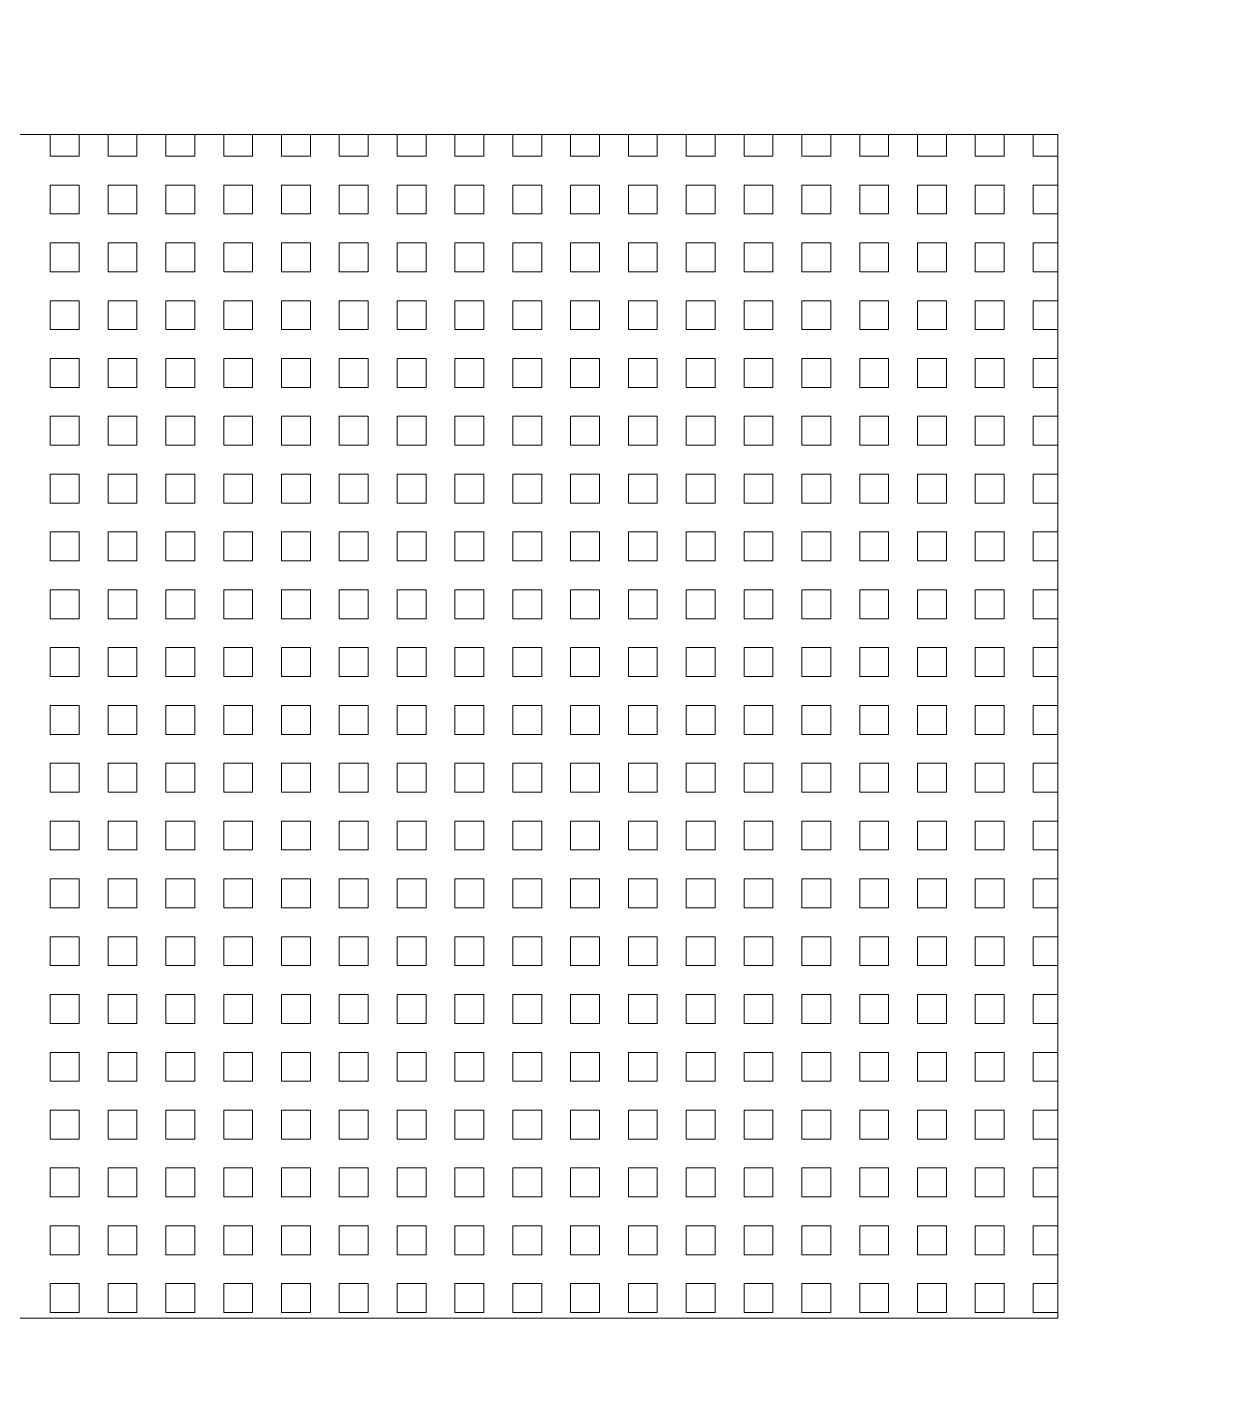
# Model space of a CAD drawing. Header units: millimetres. Extents: x 8 to 69.8, y -142.7 to -115.9.
# Drawn here: x 65.798 to 66.319, y -127.203 to -126.608 of the extents above; entities that cross this region are included whole.
import ezdxf

# ---------------------------------------------------------------- set-up
doc = ezdxf.new("R2010")
doc.units = ezdxf.units.MM
doc.layers.add('PDF3_0', color=7, linetype='Continuous', true_color=0x8e8e8e)
doc.layers.add('PDF3_04-DETALHE', color=7, linetype='Continuous', true_color=0xc6c6c6)

msp = doc.modelspace()

# ---------------------------------------------------------------- linework, layer by layer
at = {"layer": 'PDF3_0', "color": 7, "lineweight": 0}
for points in [[(68.95576, -127.18679), (68.96084, -127.18425, 0.281491), (66.94026, -125.94854, 0.281232), (64.92031, -127.18425), (64.92539, -127.18679, -0.281529), (66.94026, -125.95489, -0.281207)], [(65.56357, -126.65466), (66.25065, -126.65466), (66.25065, -127.17473), (65.13685, -127.17473, -0.080521)]]:
    msp.add_lwpolyline(points, format="xyb", close=True, dxfattribs=at)
for points in [[(68.9056, -127.13599, 0.273254), (66.94026, -125.97457, 0.272971), (64.97492, -127.13599), (65.04541, -127.17473, -0.273469), (66.94026, -126.05458, -0.273204), (68.83575, -127.17473), (68.82622, -127.15758), (68.89607, -127.11885), (68.9056, -127.13599), (68.92084, -127.17473), (68.92084, -127.75449)], [(68.89544, -127.13345, 0.272629), (66.94026, -125.98219, 0.272345), (64.98508, -127.13345), (65.04223, -127.16457, -0.272295), (66.94026, -126.04696), (66.94026, -125.98219), (66.94026, -126.04696, -0.272145), (68.83892, -127.16457)], [(64.96032, -127.25029), (64.96032, -127.17473), (65.06827, -127.17473, -0.271847), (66.94026, -126.0749, -0.272057), (68.81289, -127.17473), (68.92084, -127.17473)]]:
    msp.add_lwpolyline(points, format="xyb", dxfattribs=at)
at = {"layer": 'PDF3_04-DETALHE', "lineweight": 0}
for points in [[(65.80805, -126.65466), (65.80805, -126.66419), (65.82075, -126.66419), (65.82075, -126.65466)], [(65.83345, -126.65466), (65.83345, -126.66419), (65.84615, -126.66419), (65.84615, -126.65466)], [(65.85885, -126.65466), (65.85885, -126.66419), (65.87155, -126.66419), (65.87155, -126.65466)], [(65.88425, -126.65466), (65.88425, -126.66419), (65.89695, -126.66419), (65.89695, -126.65466)], [(65.90965, -126.65466), (65.90965, -126.66419), (65.92235, -126.66419), (65.92235, -126.65466)], [(65.93505, -126.65466), (65.93505, -126.66419), (65.94775, -126.66419), (65.94775, -126.65466)], [(65.96045, -126.65466), (65.96045, -126.66419), (65.97315, -126.66419), (65.97315, -126.65466)], [(65.98585, -126.65466), (65.98585, -126.66419), (65.99855, -126.66419), (65.99855, -126.65466)], [(66.01125, -126.65466), (66.01125, -126.66419), (66.02395, -126.66419), (66.02395, -126.65466)], [(66.03665, -126.65466), (66.03665, -126.66419), (66.04935, -126.66419), (66.04935, -126.65466)], [(66.06205, -126.65466), (66.06205, -126.66419), (66.07475, -126.66419), (66.07475, -126.65466)], [(66.08745, -126.65466), (66.08745, -126.66419), (66.10015, -126.66419), (66.10015, -126.65466)], [(66.11285, -126.65466), (66.11285, -126.66419), (66.12555, -126.66419), (66.12555, -126.65466)], [(66.13825, -126.65466), (66.13825, -126.66419), (66.15095, -126.66419), (66.15095, -126.65466)], [(66.16365, -126.65466), (66.16365, -126.66419), (66.17635, -126.66419), (66.17635, -126.65466)], [(66.18905, -126.65466), (66.18905, -126.66419), (66.20175, -126.66419), (66.20175, -126.65466)], [(66.21445, -126.65466), (66.21445, -126.66419), (66.22715, -126.66419), (66.22715, -126.65466)], [(66.23985, -126.65466), (66.23985, -126.66419), (66.25065, -126.66419)], [(66.25065, -126.68959), (66.23985, -126.68959), (66.23985, -126.67689), (66.25065, -126.67689)], [(66.25065, -126.71499), (66.23985, -126.71499), (66.23985, -126.70229), (66.25065, -126.70229)], [(66.25065, -126.74039), (66.23985, -126.74039), (66.23985, -126.72769), (66.25065, -126.72769)], [(66.25065, -126.76579), (66.23985, -126.76579), (66.23985, -126.75309), (66.25065, -126.75309)], [(66.25065, -126.79119), (66.23985, -126.79119), (66.23985, -126.77849), (66.25065, -126.77849)], [(66.25065, -126.81659), (66.23985, -126.81659), (66.23985, -126.80389), (66.25065, -126.80389)], [(66.25065, -126.84199), (66.23985, -126.84199), (66.23985, -126.82929), (66.25065, -126.82929)], [(66.25065, -126.86739), (66.23985, -126.86739), (66.23985, -126.85469), (66.25065, -126.85469)], [(66.25065, -126.89279), (66.23985, -126.89279), (66.23985, -126.88009), (66.25065, -126.88009)], [(66.25065, -126.91819), (66.23985, -126.91819), (66.23985, -126.90549), (66.25065, -126.90549)], [(66.25065, -126.94359), (66.23985, -126.94359), (66.23985, -126.93089), (66.25065, -126.93089)], [(66.25065, -126.96899), (66.23985, -126.96899), (66.23985, -126.95629), (66.25065, -126.95629)], [(66.25065, -126.99439), (66.23985, -126.99439), (66.23985, -126.98169), (66.25065, -126.98169)], [(66.25065, -127.01979), (66.23985, -127.01979), (66.23985, -127.00709), (66.25065, -127.00709)], [(66.25065, -127.04519), (66.23985, -127.04519), (66.23985, -127.03249), (66.25065, -127.03249)], [(66.25065, -127.07059), (66.23985, -127.07059), (66.23985, -127.05789), (66.25065, -127.05789)], [(66.25065, -127.09599), (66.23985, -127.09599), (66.23985, -127.08329), (66.25065, -127.08329)], [(66.25065, -127.12139), (66.23985, -127.12139), (66.23985, -127.10869), (66.25065, -127.10869)], [(66.25065, -127.14679), (66.23985, -127.14679), (66.23985, -127.13409), (66.25065, -127.13409)], [(66.25065, -127.17219), (66.23985, -127.17219), (66.23985, -127.15949), (66.25065, -127.15949)]]:
    msp.add_lwpolyline(points, dxfattribs=at)
for points in [[(65.82075, -126.67689), (65.82075, -126.68959), (65.80805, -126.68959), (65.80805, -126.67689)], [(65.84615, -126.67689), (65.84615, -126.68959), (65.83345, -126.68959), (65.83345, -126.67689)], [(65.87155, -126.67689), (65.87155, -126.68959), (65.85885, -126.68959), (65.85885, -126.67689)], [(65.89695, -126.67689), (65.89695, -126.68959), (65.88425, -126.68959), (65.88425, -126.67689)], [(65.92235, -126.67689), (65.92235, -126.68959), (65.90965, -126.68959), (65.90965, -126.67689)], [(65.94775, -126.67689), (65.94775, -126.68959), (65.93505, -126.68959), (65.93505, -126.67689)], [(65.97315, -126.67689), (65.97315, -126.68959), (65.96045, -126.68959), (65.96045, -126.67689)], [(65.99855, -126.67689), (65.99855, -126.68959), (65.98585, -126.68959), (65.98585, -126.67689)], [(66.02395, -126.67689), (66.02395, -126.68959), (66.01125, -126.68959), (66.01125, -126.67689)], [(66.04935, -126.67689), (66.04935, -126.68959), (66.03665, -126.68959), (66.03665, -126.67689)], [(66.07475, -126.67689), (66.07475, -126.68959), (66.06205, -126.68959), (66.06205, -126.67689)], [(66.10015, -126.67689), (66.10015, -126.68959), (66.08745, -126.68959), (66.08745, -126.67689)], [(66.12555, -126.67689), (66.12555, -126.68959), (66.11285, -126.68959), (66.11285, -126.67689)], [(66.15095, -126.67689), (66.15095, -126.68959), (66.13825, -126.68959), (66.13825, -126.67689)], [(66.17635, -126.67689), (66.17635, -126.68959), (66.16365, -126.68959), (66.16365, -126.67689)], [(66.20175, -126.67689), (66.20175, -126.68959), (66.18905, -126.68959), (66.18905, -126.67689)], [(66.22715, -126.67689), (66.22715, -126.68959), (66.21445, -126.68959), (66.21445, -126.67689)], [(65.82075, -126.70229), (65.82075, -126.71499), (65.80805, -126.71499), (65.80805, -126.70229)], [(65.84615, -126.70229), (65.84615, -126.71499), (65.83345, -126.71499), (65.83345, -126.70229)], [(65.87155, -126.70229), (65.87155, -126.71499), (65.85885, -126.71499), (65.85885, -126.70229)], [(65.89695, -126.70229), (65.89695, -126.71499), (65.88425, -126.71499), (65.88425, -126.70229)], [(65.92235, -126.70229), (65.92235, -126.71499), (65.90965, -126.71499), (65.90965, -126.70229)], [(65.94775, -126.70229), (65.94775, -126.71499), (65.93505, -126.71499), (65.93505, -126.70229)], [(65.97315, -126.70229), (65.97315, -126.71499), (65.96045, -126.71499), (65.96045, -126.70229)], [(65.99855, -126.70229), (65.99855, -126.71499), (65.98585, -126.71499), (65.98585, -126.70229)], [(66.02395, -126.70229), (66.02395, -126.71499), (66.01125, -126.71499), (66.01125, -126.70229)], [(66.04935, -126.70229), (66.04935, -126.71499), (66.03665, -126.71499), (66.03665, -126.70229)], [(66.07475, -126.70229), (66.07475, -126.71499), (66.06205, -126.71499), (66.06205, -126.70229)], [(66.10015, -126.70229), (66.10015, -126.71499), (66.08745, -126.71499), (66.08745, -126.70229)], [(66.12555, -126.70229), (66.12555, -126.71499), (66.11285, -126.71499), (66.11285, -126.70229)], [(66.15095, -126.70229), (66.15095, -126.71499), (66.13825, -126.71499), (66.13825, -126.70229)], [(66.17635, -126.70229), (66.17635, -126.71499), (66.16365, -126.71499), (66.16365, -126.70229)], [(66.20175, -126.70229), (66.20175, -126.71499), (66.18905, -126.71499), (66.18905, -126.70229)], [(66.22715, -126.70229), (66.22715, -126.71499), (66.21445, -126.71499), (66.21445, -126.70229)], [(65.82075, -126.72769), (65.82075, -126.74039), (65.80805, -126.74039), (65.80805, -126.72769)], [(65.84615, -126.72769), (65.84615, -126.74039), (65.83345, -126.74039), (65.83345, -126.72769)], [(65.87155, -126.72769), (65.87155, -126.74039), (65.85885, -126.74039), (65.85885, -126.72769)], [(65.89695, -126.72769), (65.89695, -126.74039), (65.88425, -126.74039), (65.88425, -126.72769)], [(65.92235, -126.72769), (65.92235, -126.74039), (65.90965, -126.74039), (65.90965, -126.72769)], [(65.94775, -126.72769), (65.94775, -126.74039), (65.93505, -126.74039), (65.93505, -126.72769)], [(65.97315, -126.72769), (65.97315, -126.74039), (65.96045, -126.74039), (65.96045, -126.72769)], [(65.99855, -126.72769), (65.99855, -126.74039), (65.98585, -126.74039), (65.98585, -126.72769)], [(66.02395, -126.72769), (66.02395, -126.74039), (66.01125, -126.74039), (66.01125, -126.72769)], [(66.04935, -126.72769), (66.04935, -126.74039), (66.03665, -126.74039), (66.03665, -126.72769)], [(66.07475, -126.72769), (66.07475, -126.74039), (66.06205, -126.74039), (66.06205, -126.72769)], [(66.10015, -126.72769), (66.10015, -126.74039), (66.08745, -126.74039), (66.08745, -126.72769)], [(66.12555, -126.72769), (66.12555, -126.74039), (66.11285, -126.74039), (66.11285, -126.72769)], [(66.15095, -126.72769), (66.15095, -126.74039), (66.13825, -126.74039), (66.13825, -126.72769)], [(66.17635, -126.72769), (66.17635, -126.74039), (66.16365, -126.74039), (66.16365, -126.72769)], [(66.20175, -126.72769), (66.20175, -126.74039), (66.18905, -126.74039), (66.18905, -126.72769)], [(66.22715, -126.72769), (66.22715, -126.74039), (66.21445, -126.74039), (66.21445, -126.72769)], [(65.82075, -126.75309), (65.82075, -126.76579), (65.80805, -126.76579), (65.80805, -126.75309)], [(65.84615, -126.75309), (65.84615, -126.76579), (65.83345, -126.76579), (65.83345, -126.75309)], [(65.87155, -126.75309), (65.87155, -126.76579), (65.85885, -126.76579), (65.85885, -126.75309)], [(65.89695, -126.75309), (65.89695, -126.76579), (65.88425, -126.76579), (65.88425, -126.75309)], [(65.92235, -126.75309), (65.92235, -126.76579), (65.90965, -126.76579), (65.90965, -126.75309)], [(65.94775, -126.75309), (65.94775, -126.76579), (65.93505, -126.76579), (65.93505, -126.75309)], [(65.97315, -126.75309), (65.97315, -126.76579), (65.96045, -126.76579), (65.96045, -126.75309)], [(65.99855, -126.75309), (65.99855, -126.76579), (65.98585, -126.76579), (65.98585, -126.75309)], [(66.02395, -126.75309), (66.02395, -126.76579), (66.01125, -126.76579), (66.01125, -126.75309)], [(66.04935, -126.75309), (66.04935, -126.76579), (66.03665, -126.76579), (66.03665, -126.75309)], [(66.07475, -126.75309), (66.07475, -126.76579), (66.06205, -126.76579), (66.06205, -126.75309)], [(66.10015, -126.75309), (66.10015, -126.76579), (66.08745, -126.76579), (66.08745, -126.75309)], [(66.12555, -126.75309), (66.12555, -126.76579), (66.11285, -126.76579), (66.11285, -126.75309)], [(66.15095, -126.75309), (66.15095, -126.76579), (66.13825, -126.76579), (66.13825, -126.75309)], [(66.17635, -126.75309), (66.17635, -126.76579), (66.16365, -126.76579), (66.16365, -126.75309)], [(66.20175, -126.75309), (66.20175, -126.76579), (66.18905, -126.76579), (66.18905, -126.75309)], [(66.22715, -126.75309), (66.22715, -126.76579), (66.21445, -126.76579), (66.21445, -126.75309)], [(65.82075, -126.77849), (65.82075, -126.79119), (65.80805, -126.79119), (65.80805, -126.77849)], [(65.84615, -126.77849), (65.84615, -126.79119), (65.83345, -126.79119), (65.83345, -126.77849)], [(65.87155, -126.77849), (65.87155, -126.79119), (65.85885, -126.79119), (65.85885, -126.77849)], [(65.89695, -126.77849), (65.89695, -126.79119), (65.88425, -126.79119), (65.88425, -126.77849)], [(65.92235, -126.77849), (65.92235, -126.79119), (65.90965, -126.79119), (65.90965, -126.77849)], [(65.94775, -126.77849), (65.94775, -126.79119), (65.93505, -126.79119), (65.93505, -126.77849)], [(65.97315, -126.77849), (65.97315, -126.79119), (65.96045, -126.79119), (65.96045, -126.77849)], [(65.99855, -126.77849), (65.99855, -126.79119), (65.98585, -126.79119), (65.98585, -126.77849)], [(66.02395, -126.77849), (66.02395, -126.79119), (66.01125, -126.79119), (66.01125, -126.77849)], [(66.04935, -126.77849), (66.04935, -126.79119), (66.03665, -126.79119), (66.03665, -126.77849)], [(66.07475, -126.77849), (66.07475, -126.79119), (66.06205, -126.79119), (66.06205, -126.77849)], [(66.10015, -126.77849), (66.10015, -126.79119), (66.08745, -126.79119), (66.08745, -126.77849)], [(66.12555, -126.77849), (66.12555, -126.79119), (66.11285, -126.79119), (66.11285, -126.77849)], [(66.15095, -126.77849), (66.15095, -126.79119), (66.13825, -126.79119), (66.13825, -126.77849)], [(66.17635, -126.77849), (66.17635, -126.79119), (66.16365, -126.79119), (66.16365, -126.77849)], [(66.20175, -126.77849), (66.20175, -126.79119), (66.18905, -126.79119), (66.18905, -126.77849)], [(66.22715, -126.77849), (66.22715, -126.79119), (66.21445, -126.79119), (66.21445, -126.77849)], [(65.82075, -126.80389), (65.82075, -126.81659), (65.80805, -126.81659), (65.80805, -126.80389)], [(65.84615, -126.80389), (65.84615, -126.81659), (65.83345, -126.81659), (65.83345, -126.80389)], [(65.87155, -126.80389), (65.87155, -126.81659), (65.85885, -126.81659), (65.85885, -126.80389)], [(65.89695, -126.80389), (65.89695, -126.81659), (65.88425, -126.81659), (65.88425, -126.80389)], [(65.92235, -126.80389), (65.92235, -126.81659), (65.90965, -126.81659), (65.90965, -126.80389)], [(65.94775, -126.80389), (65.94775, -126.81659), (65.93505, -126.81659), (65.93505, -126.80389)], [(65.97315, -126.80389), (65.97315, -126.81659), (65.96045, -126.81659), (65.96045, -126.80389)], [(65.99855, -126.80389), (65.99855, -126.81659), (65.98585, -126.81659), (65.98585, -126.80389)], [(66.02395, -126.80389), (66.02395, -126.81659), (66.01125, -126.81659), (66.01125, -126.80389)], [(66.04935, -126.80389), (66.04935, -126.81659), (66.03665, -126.81659), (66.03665, -126.80389)], [(66.07475, -126.80389), (66.07475, -126.81659), (66.06205, -126.81659), (66.06205, -126.80389)], [(66.10015, -126.80389), (66.10015, -126.81659), (66.08745, -126.81659), (66.08745, -126.80389)], [(66.12555, -126.80389), (66.12555, -126.81659), (66.11285, -126.81659), (66.11285, -126.80389)], [(66.15095, -126.80389), (66.15095, -126.81659), (66.13825, -126.81659), (66.13825, -126.80389)], [(66.17635, -126.80389), (66.17635, -126.81659), (66.16365, -126.81659), (66.16365, -126.80389)], [(66.20175, -126.80389), (66.20175, -126.81659), (66.18905, -126.81659), (66.18905, -126.80389)], [(66.22715, -126.80389), (66.22715, -126.81659), (66.21445, -126.81659), (66.21445, -126.80389)], [(65.82075, -126.82929), (65.82075, -126.84199), (65.80805, -126.84199), (65.80805, -126.82929)], [(65.84615, -126.82929), (65.84615, -126.84199), (65.83345, -126.84199), (65.83345, -126.82929)], [(65.87155, -126.82929), (65.87155, -126.84199), (65.85885, -126.84199), (65.85885, -126.82929)], [(65.89695, -126.82929), (65.89695, -126.84199), (65.88425, -126.84199), (65.88425, -126.82929)], [(65.92235, -126.82929), (65.92235, -126.84199), (65.90965, -126.84199), (65.90965, -126.82929)], [(65.94775, -126.82929), (65.94775, -126.84199), (65.93505, -126.84199), (65.93505, -126.82929)], [(65.97315, -126.82929), (65.97315, -126.84199), (65.96045, -126.84199), (65.96045, -126.82929)], [(65.99855, -126.82929), (65.99855, -126.84199), (65.98585, -126.84199), (65.98585, -126.82929)], [(66.02395, -126.82929), (66.02395, -126.84199), (66.01125, -126.84199), (66.01125, -126.82929)], [(66.04935, -126.82929), (66.04935, -126.84199), (66.03665, -126.84199), (66.03665, -126.82929)], [(66.07475, -126.82929), (66.07475, -126.84199), (66.06205, -126.84199), (66.06205, -126.82929)], [(66.10015, -126.82929), (66.10015, -126.84199), (66.08745, -126.84199), (66.08745, -126.82929)], [(66.12555, -126.82929), (66.12555, -126.84199), (66.11285, -126.84199), (66.11285, -126.82929)], [(66.15095, -126.82929), (66.15095, -126.84199), (66.13825, -126.84199), (66.13825, -126.82929)], [(66.17635, -126.82929), (66.17635, -126.84199), (66.16365, -126.84199), (66.16365, -126.82929)], [(66.20175, -126.82929), (66.20175, -126.84199), (66.18905, -126.84199), (66.18905, -126.82929)], [(66.22715, -126.82929), (66.22715, -126.84199), (66.21445, -126.84199), (66.21445, -126.82929)], [(65.82075, -126.85469), (65.82075, -126.86739), (65.80805, -126.86739), (65.80805, -126.85469)], [(65.84615, -126.85469), (65.84615, -126.86739), (65.83345, -126.86739), (65.83345, -126.85469)], [(65.87155, -126.85469), (65.87155, -126.86739), (65.85885, -126.86739), (65.85885, -126.85469)], [(65.89695, -126.85469), (65.89695, -126.86739), (65.88425, -126.86739), (65.88425, -126.85469)], [(65.92235, -126.85469), (65.92235, -126.86739), (65.90965, -126.86739), (65.90965, -126.85469)], [(65.94775, -126.85469), (65.94775, -126.86739), (65.93505, -126.86739), (65.93505, -126.85469)], [(65.97315, -126.85469), (65.97315, -126.86739), (65.96045, -126.86739), (65.96045, -126.85469)], [(65.99855, -126.85469), (65.99855, -126.86739), (65.98585, -126.86739), (65.98585, -126.85469)], [(66.02395, -126.85469), (66.02395, -126.86739), (66.01125, -126.86739), (66.01125, -126.85469)], [(66.04935, -126.85469), (66.04935, -126.86739), (66.03665, -126.86739), (66.03665, -126.85469)], [(66.07475, -126.85469), (66.07475, -126.86739), (66.06205, -126.86739), (66.06205, -126.85469)], [(66.10015, -126.85469), (66.10015, -126.86739), (66.08745, -126.86739), (66.08745, -126.85469)], [(66.12555, -126.85469), (66.12555, -126.86739), (66.11285, -126.86739), (66.11285, -126.85469)], [(66.15095, -126.85469), (66.15095, -126.86739), (66.13825, -126.86739), (66.13825, -126.85469)], [(66.17635, -126.85469), (66.17635, -126.86739), (66.16365, -126.86739), (66.16365, -126.85469)], [(66.20175, -126.85469), (66.20175, -126.86739), (66.18905, -126.86739), (66.18905, -126.85469)], [(66.22715, -126.85469), (66.22715, -126.86739), (66.21445, -126.86739), (66.21445, -126.85469)], [(65.82075, -126.88009), (65.82075, -126.89279), (65.80805, -126.89279), (65.80805, -126.88009)], [(65.84615, -126.88009), (65.84615, -126.89279), (65.83345, -126.89279), (65.83345, -126.88009)], [(65.87155, -126.88009), (65.87155, -126.89279), (65.85885, -126.89279), (65.85885, -126.88009)], [(65.89695, -126.88009), (65.89695, -126.89279), (65.88425, -126.89279), (65.88425, -126.88009)], [(65.92235, -126.88009), (65.92235, -126.89279), (65.90965, -126.89279), (65.90965, -126.88009)], [(65.94775, -126.88009), (65.94775, -126.89279), (65.93505, -126.89279), (65.93505, -126.88009)], [(65.97315, -126.88009), (65.97315, -126.89279), (65.96045, -126.89279), (65.96045, -126.88009)], [(65.99855, -126.88009), (65.99855, -126.89279), (65.98585, -126.89279), (65.98585, -126.88009)], [(66.02395, -126.88009), (66.02395, -126.89279), (66.01125, -126.89279), (66.01125, -126.88009)], [(66.04935, -126.88009), (66.04935, -126.89279), (66.03665, -126.89279), (66.03665, -126.88009)], [(66.07475, -126.88009), (66.07475, -126.89279), (66.06205, -126.89279), (66.06205, -126.88009)], [(66.10015, -126.88009), (66.10015, -126.89279), (66.08745, -126.89279), (66.08745, -126.88009)], [(66.12555, -126.88009), (66.12555, -126.89279), (66.11285, -126.89279), (66.11285, -126.88009)], [(66.15095, -126.88009), (66.15095, -126.89279), (66.13825, -126.89279), (66.13825, -126.88009)], [(66.17635, -126.88009), (66.17635, -126.89279), (66.16365, -126.89279), (66.16365, -126.88009)], [(66.20175, -126.88009), (66.20175, -126.89279), (66.18905, -126.89279), (66.18905, -126.88009)], [(66.22715, -126.88009), (66.22715, -126.89279), (66.21445, -126.89279), (66.21445, -126.88009)], [(65.82075, -126.90549), (65.82075, -126.91819), (65.80805, -126.91819), (65.80805, -126.90549)], [(65.84615, -126.90549), (65.84615, -126.91819), (65.83345, -126.91819), (65.83345, -126.90549)], [(65.87155, -126.90549), (65.87155, -126.91819), (65.85885, -126.91819), (65.85885, -126.90549)], [(65.89695, -126.90549), (65.89695, -126.91819), (65.88425, -126.91819), (65.88425, -126.90549)], [(65.92235, -126.90549), (65.92235, -126.91819), (65.90965, -126.91819), (65.90965, -126.90549)], [(65.94775, -126.90549), (65.94775, -126.91819), (65.93505, -126.91819), (65.93505, -126.90549)], [(65.97315, -126.90549), (65.97315, -126.91819), (65.96045, -126.91819), (65.96045, -126.90549)], [(65.99855, -126.90549), (65.99855, -126.91819), (65.98585, -126.91819), (65.98585, -126.90549)], [(66.02395, -126.90549), (66.02395, -126.91819), (66.01125, -126.91819), (66.01125, -126.90549)], [(66.04935, -126.90549), (66.04935, -126.91819), (66.03665, -126.91819), (66.03665, -126.90549)], [(66.07475, -126.90549), (66.07475, -126.91819), (66.06205, -126.91819), (66.06205, -126.90549)], [(66.10015, -126.90549), (66.10015, -126.91819), (66.08745, -126.91819), (66.08745, -126.90549)], [(66.12555, -126.90549), (66.12555, -126.91819), (66.11285, -126.91819), (66.11285, -126.90549)], [(66.15095, -126.90549), (66.15095, -126.91819), (66.13825, -126.91819), (66.13825, -126.90549)], [(66.17635, -126.90549), (66.17635, -126.91819), (66.16365, -126.91819), (66.16365, -126.90549)], [(66.20175, -126.90549), (66.20175, -126.91819), (66.18905, -126.91819), (66.18905, -126.90549)], [(66.22715, -126.90549), (66.22715, -126.91819), (66.21445, -126.91819), (66.21445, -126.90549)], [(65.82075, -126.93089), (65.82075, -126.94359), (65.80805, -126.94359), (65.80805, -126.93089)], [(65.84615, -126.93089), (65.84615, -126.94359), (65.83345, -126.94359), (65.83345, -126.93089)], [(65.87155, -126.93089), (65.87155, -126.94359), (65.85885, -126.94359), (65.85885, -126.93089)], [(65.89695, -126.93089), (65.89695, -126.94359), (65.88425, -126.94359), (65.88425, -126.93089)], [(65.92235, -126.93089), (65.92235, -126.94359), (65.90965, -126.94359), (65.90965, -126.93089)], [(65.94775, -126.93089), (65.94775, -126.94359), (65.93505, -126.94359), (65.93505, -126.93089)], [(65.97315, -126.93089), (65.97315, -126.94359), (65.96045, -126.94359), (65.96045, -126.93089)], [(65.99855, -126.93089), (65.99855, -126.94359), (65.98585, -126.94359), (65.98585, -126.93089)], [(66.02395, -126.93089), (66.02395, -126.94359), (66.01125, -126.94359), (66.01125, -126.93089)], [(66.04935, -126.93089), (66.04935, -126.94359), (66.03665, -126.94359), (66.03665, -126.93089)], [(66.07475, -126.93089), (66.07475, -126.94359), (66.06205, -126.94359), (66.06205, -126.93089)], [(66.10015, -126.93089), (66.10015, -126.94359), (66.08745, -126.94359), (66.08745, -126.93089)], [(66.12555, -126.93089), (66.12555, -126.94359), (66.11285, -126.94359), (66.11285, -126.93089)], [(66.15095, -126.93089), (66.15095, -126.94359), (66.13825, -126.94359), (66.13825, -126.93089)], [(66.17635, -126.93089), (66.17635, -126.94359), (66.16365, -126.94359), (66.16365, -126.93089)], [(66.20175, -126.93089), (66.20175, -126.94359), (66.18905, -126.94359), (66.18905, -126.93089)], [(66.22715, -126.93089), (66.22715, -126.94359), (66.21445, -126.94359), (66.21445, -126.93089)], [(65.82075, -126.95629), (65.82075, -126.96899), (65.80805, -126.96899), (65.80805, -126.95629)], [(65.84615, -126.95629), (65.84615, -126.96899), (65.83345, -126.96899), (65.83345, -126.95629)], [(65.87155, -126.95629), (65.87155, -126.96899), (65.85885, -126.96899), (65.85885, -126.95629)], [(65.89695, -126.95629), (65.89695, -126.96899), (65.88425, -126.96899), (65.88425, -126.95629)], [(65.92235, -126.95629), (65.92235, -126.96899), (65.90965, -126.96899), (65.90965, -126.95629)], [(65.94775, -126.95629), (65.94775, -126.96899), (65.93505, -126.96899), (65.93505, -126.95629)], [(65.97315, -126.95629), (65.97315, -126.96899), (65.96045, -126.96899), (65.96045, -126.95629)], [(65.99855, -126.95629), (65.99855, -126.96899), (65.98585, -126.96899), (65.98585, -126.95629)], [(66.02395, -126.95629), (66.02395, -126.96899), (66.01125, -126.96899), (66.01125, -126.95629)], [(66.04935, -126.95629), (66.04935, -126.96899), (66.03665, -126.96899), (66.03665, -126.95629)], [(66.07475, -126.95629), (66.07475, -126.96899), (66.06205, -126.96899), (66.06205, -126.95629)], [(66.10015, -126.95629), (66.10015, -126.96899), (66.08745, -126.96899), (66.08745, -126.95629)], [(66.12555, -126.95629), (66.12555, -126.96899), (66.11285, -126.96899), (66.11285, -126.95629)], [(66.15095, -126.95629), (66.15095, -126.96899), (66.13825, -126.96899), (66.13825, -126.95629)], [(66.17635, -126.95629), (66.17635, -126.96899), (66.16365, -126.96899), (66.16365, -126.95629)], [(66.20175, -126.95629), (66.20175, -126.96899), (66.18905, -126.96899), (66.18905, -126.95629)], [(66.22715, -126.95629), (66.22715, -126.96899), (66.21445, -126.96899), (66.21445, -126.95629)], [(65.82075, -126.98169), (65.82075, -126.99439), (65.80805, -126.99439), (65.80805, -126.98169)], [(65.84615, -126.98169), (65.84615, -126.99439), (65.83345, -126.99439), (65.83345, -126.98169)], [(65.87155, -126.98169), (65.87155, -126.99439), (65.85885, -126.99439), (65.85885, -126.98169)], [(65.89695, -126.98169), (65.89695, -126.99439), (65.88425, -126.99439), (65.88425, -126.98169)], [(65.92235, -126.98169), (65.92235, -126.99439), (65.90965, -126.99439), (65.90965, -126.98169)], [(65.94775, -126.98169), (65.94775, -126.99439), (65.93505, -126.99439), (65.93505, -126.98169)], [(65.97315, -126.98169), (65.97315, -126.99439), (65.96045, -126.99439), (65.96045, -126.98169)], [(65.99855, -126.98169), (65.99855, -126.99439), (65.98585, -126.99439), (65.98585, -126.98169)], [(66.02395, -126.98169), (66.02395, -126.99439), (66.01125, -126.99439), (66.01125, -126.98169)], [(66.04935, -126.98169), (66.04935, -126.99439), (66.03665, -126.99439), (66.03665, -126.98169)], [(66.07475, -126.98169), (66.07475, -126.99439), (66.06205, -126.99439), (66.06205, -126.98169)], [(66.10015, -126.98169), (66.10015, -126.99439), (66.08745, -126.99439), (66.08745, -126.98169)], [(66.12555, -126.98169), (66.12555, -126.99439), (66.11285, -126.99439), (66.11285, -126.98169)], [(66.15095, -126.98169), (66.15095, -126.99439), (66.13825, -126.99439), (66.13825, -126.98169)], [(66.17635, -126.98169), (66.17635, -126.99439), (66.16365, -126.99439), (66.16365, -126.98169)], [(66.20175, -126.98169), (66.20175, -126.99439), (66.18905, -126.99439), (66.18905, -126.98169)], [(66.22715, -126.98169), (66.22715, -126.99439), (66.21445, -126.99439), (66.21445, -126.98169)], [(65.82075, -127.00709), (65.82075, -127.01979), (65.80805, -127.01979), (65.80805, -127.00709)], [(65.84615, -127.00709), (65.84615, -127.01979), (65.83345, -127.01979), (65.83345, -127.00709)], [(65.87155, -127.00709), (65.87155, -127.01979), (65.85885, -127.01979), (65.85885, -127.00709)], [(65.89695, -127.00709), (65.89695, -127.01979), (65.88425, -127.01979), (65.88425, -127.00709)], [(65.92235, -127.00709), (65.92235, -127.01979), (65.90965, -127.01979), (65.90965, -127.00709)], [(65.94775, -127.00709), (65.94775, -127.01979), (65.93505, -127.01979), (65.93505, -127.00709)], [(65.97315, -127.00709), (65.97315, -127.01979), (65.96045, -127.01979), (65.96045, -127.00709)], [(65.99855, -127.00709), (65.99855, -127.01979), (65.98585, -127.01979), (65.98585, -127.00709)], [(66.02395, -127.00709), (66.02395, -127.01979), (66.01125, -127.01979), (66.01125, -127.00709)], [(66.04935, -127.00709), (66.04935, -127.01979), (66.03665, -127.01979), (66.03665, -127.00709)], [(66.07475, -127.00709), (66.07475, -127.01979), (66.06205, -127.01979), (66.06205, -127.00709)], [(66.10015, -127.00709), (66.10015, -127.01979), (66.08745, -127.01979), (66.08745, -127.00709)], [(66.12555, -127.00709), (66.12555, -127.01979), (66.11285, -127.01979), (66.11285, -127.00709)], [(66.15095, -127.00709), (66.15095, -127.01979), (66.13825, -127.01979), (66.13825, -127.00709)], [(66.17635, -127.00709), (66.17635, -127.01979), (66.16365, -127.01979), (66.16365, -127.00709)], [(66.20175, -127.00709), (66.20175, -127.01979), (66.18905, -127.01979), (66.18905, -127.00709)], [(66.22715, -127.00709), (66.22715, -127.01979), (66.21445, -127.01979), (66.21445, -127.00709)], [(65.82075, -127.03249), (65.82075, -127.04519), (65.80805, -127.04519), (65.80805, -127.03249)], [(65.84615, -127.03249), (65.84615, -127.04519), (65.83345, -127.04519), (65.83345, -127.03249)], [(65.87155, -127.03249), (65.87155, -127.04519), (65.85885, -127.04519), (65.85885, -127.03249)], [(65.89695, -127.03249), (65.89695, -127.04519), (65.88425, -127.04519), (65.88425, -127.03249)], [(65.92235, -127.03249), (65.92235, -127.04519), (65.90965, -127.04519), (65.90965, -127.03249)], [(65.94775, -127.03249), (65.94775, -127.04519), (65.93505, -127.04519), (65.93505, -127.03249)], [(65.97315, -127.03249), (65.97315, -127.04519), (65.96045, -127.04519), (65.96045, -127.03249)], [(65.99855, -127.03249), (65.99855, -127.04519), (65.98585, -127.04519), (65.98585, -127.03249)], [(66.02395, -127.03249), (66.02395, -127.04519), (66.01125, -127.04519), (66.01125, -127.03249)], [(66.04935, -127.03249), (66.04935, -127.04519), (66.03665, -127.04519), (66.03665, -127.03249)], [(66.07475, -127.03249), (66.07475, -127.04519), (66.06205, -127.04519), (66.06205, -127.03249)], [(66.10015, -127.03249), (66.10015, -127.04519), (66.08745, -127.04519), (66.08745, -127.03249)], [(66.12555, -127.03249), (66.12555, -127.04519), (66.11285, -127.04519), (66.11285, -127.03249)], [(66.15095, -127.03249), (66.15095, -127.04519), (66.13825, -127.04519), (66.13825, -127.03249)], [(66.17635, -127.03249), (66.17635, -127.04519), (66.16365, -127.04519), (66.16365, -127.03249)], [(66.20175, -127.03249), (66.20175, -127.04519), (66.18905, -127.04519), (66.18905, -127.03249)], [(66.22715, -127.03249), (66.22715, -127.04519), (66.21445, -127.04519), (66.21445, -127.03249)], [(65.82075, -127.05789), (65.82075, -127.07059), (65.80805, -127.07059), (65.80805, -127.05789)], [(65.84615, -127.05789), (65.84615, -127.07059), (65.83345, -127.07059), (65.83345, -127.05789)], [(65.87155, -127.05789), (65.87155, -127.07059), (65.85885, -127.07059), (65.85885, -127.05789)], [(65.89695, -127.05789), (65.89695, -127.07059), (65.88425, -127.07059), (65.88425, -127.05789)], [(65.92235, -127.05789), (65.92235, -127.07059), (65.90965, -127.07059), (65.90965, -127.05789)], [(65.94775, -127.05789), (65.94775, -127.07059), (65.93505, -127.07059), (65.93505, -127.05789)], [(65.97315, -127.05789), (65.97315, -127.07059), (65.96045, -127.07059), (65.96045, -127.05789)], [(65.99855, -127.05789), (65.99855, -127.07059), (65.98585, -127.07059), (65.98585, -127.05789)], [(66.02395, -127.05789), (66.02395, -127.07059), (66.01125, -127.07059), (66.01125, -127.05789)], [(66.04935, -127.05789), (66.04935, -127.07059), (66.03665, -127.07059), (66.03665, -127.05789)], [(66.07475, -127.05789), (66.07475, -127.07059), (66.06205, -127.07059), (66.06205, -127.05789)], [(66.10015, -127.05789), (66.10015, -127.07059), (66.08745, -127.07059), (66.08745, -127.05789)], [(66.12555, -127.05789), (66.12555, -127.07059), (66.11285, -127.07059), (66.11285, -127.05789)], [(66.15095, -127.05789), (66.15095, -127.07059), (66.13825, -127.07059), (66.13825, -127.05789)], [(66.17635, -127.05789), (66.17635, -127.07059), (66.16365, -127.07059), (66.16365, -127.05789)], [(66.20175, -127.05789), (66.20175, -127.07059), (66.18905, -127.07059), (66.18905, -127.05789)], [(66.22715, -127.05789), (66.22715, -127.07059), (66.21445, -127.07059), (66.21445, -127.05789)], [(65.82075, -127.08329), (65.82075, -127.09599), (65.80805, -127.09599), (65.80805, -127.08329)], [(65.84615, -127.08329), (65.84615, -127.09599), (65.83345, -127.09599), (65.83345, -127.08329)], [(65.87155, -127.08329), (65.87155, -127.09599), (65.85885, -127.09599), (65.85885, -127.08329)], [(65.89695, -127.08329), (65.89695, -127.09599), (65.88425, -127.09599), (65.88425, -127.08329)], [(65.92235, -127.08329), (65.92235, -127.09599), (65.90965, -127.09599), (65.90965, -127.08329)], [(65.94775, -127.08329), (65.94775, -127.09599), (65.93505, -127.09599), (65.93505, -127.08329)], [(65.97315, -127.08329), (65.97315, -127.09599), (65.96045, -127.09599), (65.96045, -127.08329)], [(65.99855, -127.08329), (65.99855, -127.09599), (65.98585, -127.09599), (65.98585, -127.08329)], [(66.02395, -127.08329), (66.02395, -127.09599), (66.01125, -127.09599), (66.01125, -127.08329)], [(66.04935, -127.08329), (66.04935, -127.09599), (66.03665, -127.09599), (66.03665, -127.08329)], [(66.07475, -127.08329), (66.07475, -127.09599), (66.06205, -127.09599), (66.06205, -127.08329)], [(66.10015, -127.08329), (66.10015, -127.09599), (66.08745, -127.09599), (66.08745, -127.08329)], [(66.12555, -127.08329), (66.12555, -127.09599), (66.11285, -127.09599), (66.11285, -127.08329)], [(66.15095, -127.08329), (66.15095, -127.09599), (66.13825, -127.09599), (66.13825, -127.08329)], [(66.17635, -127.08329), (66.17635, -127.09599), (66.16365, -127.09599), (66.16365, -127.08329)], [(66.20175, -127.08329), (66.20175, -127.09599), (66.18905, -127.09599), (66.18905, -127.08329)], [(66.22715, -127.08329), (66.22715, -127.09599), (66.21445, -127.09599), (66.21445, -127.08329)], [(65.82075, -127.10869), (65.82075, -127.12139), (65.80805, -127.12139), (65.80805, -127.10869)], [(65.84615, -127.10869), (65.84615, -127.12139), (65.83345, -127.12139), (65.83345, -127.10869)], [(65.87155, -127.10869), (65.87155, -127.12139), (65.85885, -127.12139), (65.85885, -127.10869)], [(65.89695, -127.10869), (65.89695, -127.12139), (65.88425, -127.12139), (65.88425, -127.10869)], [(65.92235, -127.10869), (65.92235, -127.12139), (65.90965, -127.12139), (65.90965, -127.10869)], [(65.94775, -127.10869), (65.94775, -127.12139), (65.93505, -127.12139), (65.93505, -127.10869)], [(65.97315, -127.10869), (65.97315, -127.12139), (65.96045, -127.12139), (65.96045, -127.10869)], [(65.99855, -127.10869), (65.99855, -127.12139), (65.98585, -127.12139), (65.98585, -127.10869)], [(66.02395, -127.10869), (66.02395, -127.12139), (66.01125, -127.12139), (66.01125, -127.10869)], [(66.04935, -127.10869), (66.04935, -127.12139), (66.03665, -127.12139), (66.03665, -127.10869)], [(66.07475, -127.10869), (66.07475, -127.12139), (66.06205, -127.12139), (66.06205, -127.10869)], [(66.10015, -127.10869), (66.10015, -127.12139), (66.08745, -127.12139), (66.08745, -127.10869)], [(66.12555, -127.10869), (66.12555, -127.12139), (66.11285, -127.12139), (66.11285, -127.10869)], [(66.15095, -127.10869), (66.15095, -127.12139), (66.13825, -127.12139), (66.13825, -127.10869)], [(66.17635, -127.10869), (66.17635, -127.12139), (66.16365, -127.12139), (66.16365, -127.10869)], [(66.20175, -127.10869), (66.20175, -127.12139), (66.18905, -127.12139), (66.18905, -127.10869)], [(66.22715, -127.10869), (66.22715, -127.12139), (66.21445, -127.12139), (66.21445, -127.10869)], [(65.82075, -127.13409), (65.82075, -127.14679), (65.80805, -127.14679), (65.80805, -127.13409)], [(65.84615, -127.13409), (65.84615, -127.14679), (65.83345, -127.14679), (65.83345, -127.13409)], [(65.87155, -127.13409), (65.87155, -127.14679), (65.85885, -127.14679), (65.85885, -127.13409)], [(65.89695, -127.13409), (65.89695, -127.14679), (65.88425, -127.14679), (65.88425, -127.13409)], [(65.92235, -127.13409), (65.92235, -127.14679), (65.90965, -127.14679), (65.90965, -127.13409)], [(65.94775, -127.13409), (65.94775, -127.14679), (65.93505, -127.14679), (65.93505, -127.13409)], [(65.97315, -127.13409), (65.97315, -127.14679), (65.96045, -127.14679), (65.96045, -127.13409)], [(65.99855, -127.13409), (65.99855, -127.14679), (65.98585, -127.14679), (65.98585, -127.13409)], [(66.02395, -127.13409), (66.02395, -127.14679), (66.01125, -127.14679), (66.01125, -127.13409)], [(66.04935, -127.13409), (66.04935, -127.14679), (66.03665, -127.14679), (66.03665, -127.13409)], [(66.07475, -127.13409), (66.07475, -127.14679), (66.06205, -127.14679), (66.06205, -127.13409)], [(66.10015, -127.13409), (66.10015, -127.14679), (66.08745, -127.14679), (66.08745, -127.13409)], [(66.12555, -127.13409), (66.12555, -127.14679), (66.11285, -127.14679), (66.11285, -127.13409)], [(66.15095, -127.13409), (66.15095, -127.14679), (66.13825, -127.14679), (66.13825, -127.13409)], [(66.17635, -127.13409), (66.17635, -127.14679), (66.16365, -127.14679), (66.16365, -127.13409)], [(66.20175, -127.13409), (66.20175, -127.14679), (66.18905, -127.14679), (66.18905, -127.13409)], [(66.22715, -127.13409), (66.22715, -127.14679), (66.21445, -127.14679), (66.21445, -127.13409)], [(65.82075, -127.15949), (65.82075, -127.17219), (65.80805, -127.17219), (65.80805, -127.15949)], [(65.84615, -127.15949), (65.84615, -127.17219), (65.83345, -127.17219), (65.83345, -127.15949)], [(65.87155, -127.15949), (65.87155, -127.17219), (65.85885, -127.17219), (65.85885, -127.15949)], [(65.89695, -127.15949), (65.89695, -127.17219), (65.88425, -127.17219), (65.88425, -127.15949)], [(65.92235, -127.15949), (65.92235, -127.17219), (65.90965, -127.17219), (65.90965, -127.15949)], [(65.94775, -127.15949), (65.94775, -127.17219), (65.93505, -127.17219), (65.93505, -127.15949)], [(65.97315, -127.15949), (65.97315, -127.17219), (65.96045, -127.17219), (65.96045, -127.15949)], [(65.99855, -127.15949), (65.99855, -127.17219), (65.98585, -127.17219), (65.98585, -127.15949)], [(66.02395, -127.15949), (66.02395, -127.17219), (66.01125, -127.17219), (66.01125, -127.15949)], [(66.04935, -127.15949), (66.04935, -127.17219), (66.03665, -127.17219), (66.03665, -127.15949)], [(66.07475, -127.15949), (66.07475, -127.17219), (66.06205, -127.17219), (66.06205, -127.15949)], [(66.10015, -127.15949), (66.10015, -127.17219), (66.08745, -127.17219), (66.08745, -127.15949)], [(66.12555, -127.15949), (66.12555, -127.17219), (66.11285, -127.17219), (66.11285, -127.15949)], [(66.15095, -127.15949), (66.15095, -127.17219), (66.13825, -127.17219), (66.13825, -127.15949)], [(66.17635, -127.15949), (66.17635, -127.17219), (66.16365, -127.17219), (66.16365, -127.15949)], [(66.20175, -127.15949), (66.20175, -127.17219), (66.18905, -127.17219), (66.18905, -127.15949)], [(66.22715, -127.15949), (66.22715, -127.17219), (66.21445, -127.17219), (66.21445, -127.15949)]]:
    msp.add_lwpolyline(points, close=True, dxfattribs=at)

doc.saveas('drawing.dxf')
